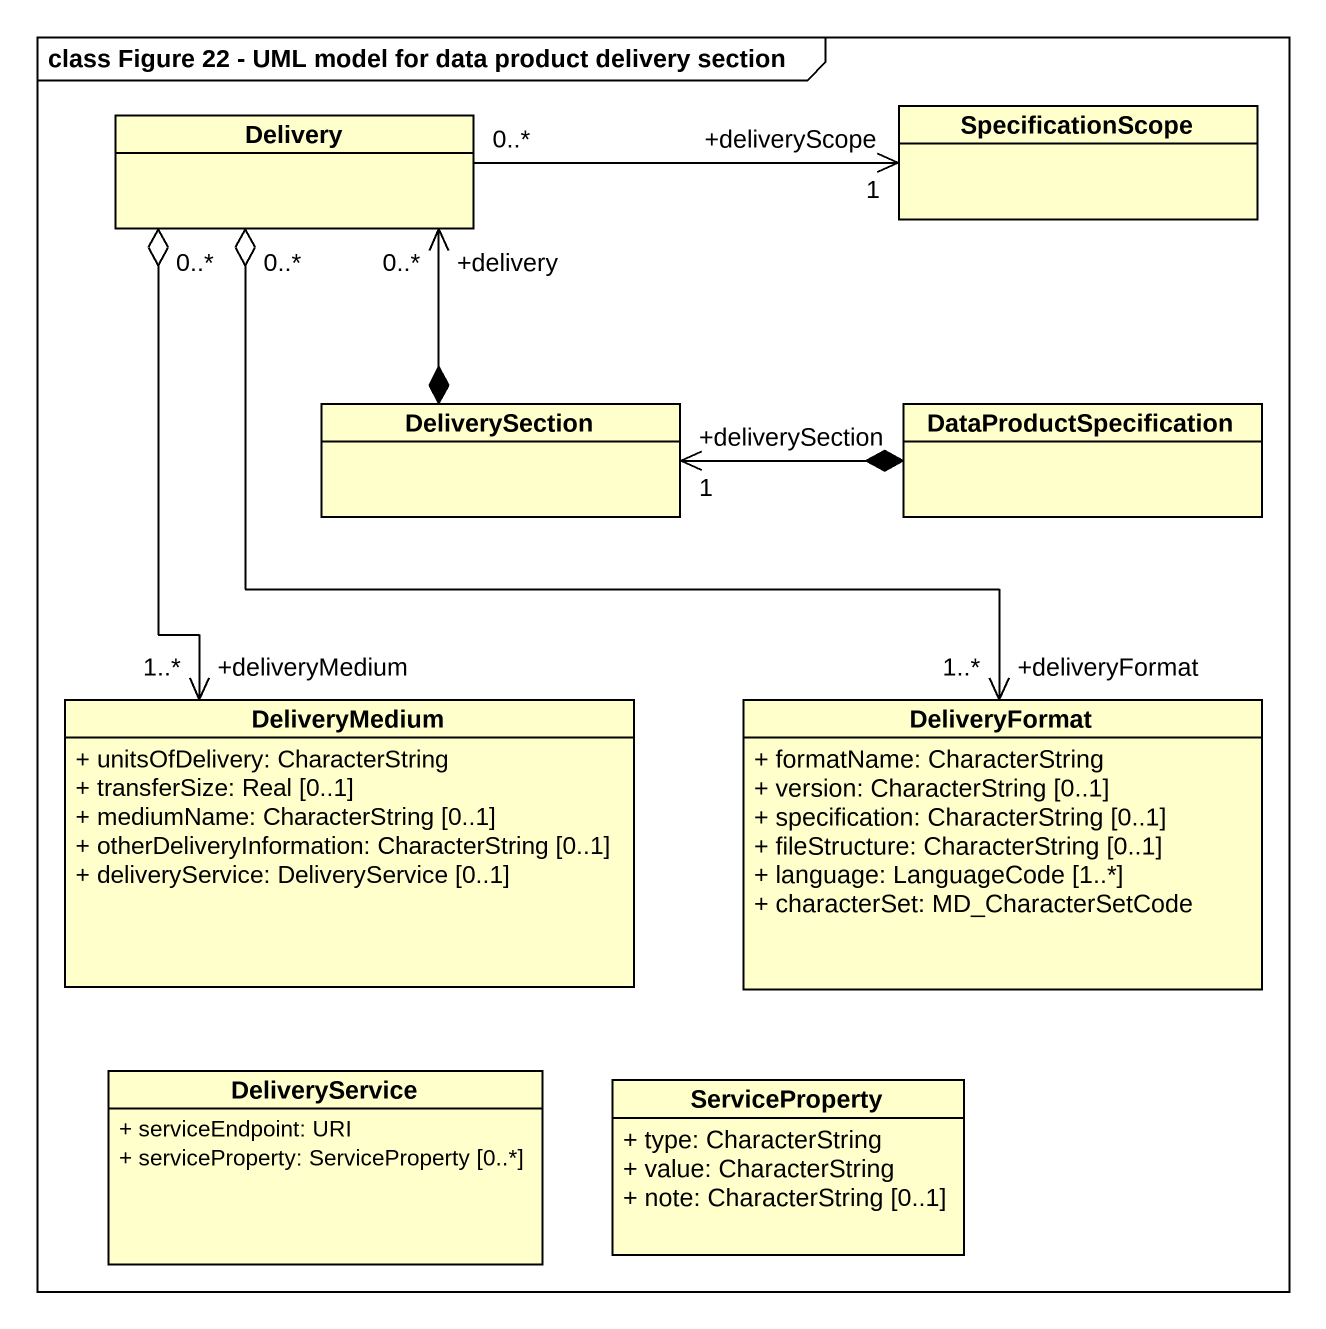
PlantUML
@startuml
mainframe class Figure 22 - UML model for data product delivery section
hide circle
hide empty members
skinparam classAttributeIconSize 0
class SpecificationScope
class Delivery
class DeliverySection
class DataProductSpecification
class DeliveryMedium {
  + unitsOfDelivery: CharacterString
  + transferSize: Real [0..1]
  + mediumName: CharacterString [0..1]
  + otherDeliveryInformation: CharacterString [0..1]
  + deliveryService: DeliveryService [0..1]
}
class DeliveryFormat {
  + formatName: CharacterString
  + version: CharacterString [0..1]
  + specification: CharacterString [0..1]
  + fileStructure: CharacterString [0..1]
  + language: LanguageCode [1..*]
  + characterSet: MD_CharacterSetCode
}
class DeliveryService {
  + serviceEndpoint: URI
  + serviceProperty: ServiceProperty [0..*]
}
class ServiceProperty {
  + type: CharacterString
  + value: CharacterString
  + note: CharacterString [0..1]
}
Delivery "0..*" -right-> "+deliveryScope\n1" SpecificationScope
Delivery "0..*" o--> "+deliveryMedium\n1..*" DeliveryMedium
Delivery "0..*" o--> "+deliveryFormat\n1..*" DeliveryFormat
DeliverySection *-up-> "+delivery\n0..*" Delivery
DeliverySection "+deliverySection\n1" <-right-* DataProductSpecification
@enduml
